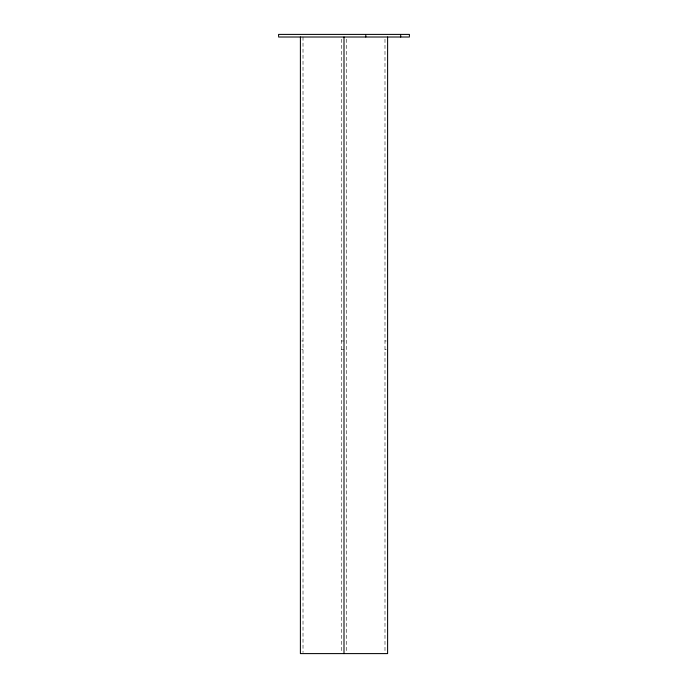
<?xml version="1.0" encoding="UTF-8"?>
<svg xmlns="http://www.w3.org/2000/svg" width="688" height="688" viewBox="0 0 688 688"><rect width="100%" height="100%" fill="white"/><g stroke="black" fill="none" stroke-linecap="round" stroke-linejoin="round"><path stroke-width="0.52" stroke-dasharray="3.44 2.58" d="M341.386 349.65L344 349.642M301.705 340.973L303.012 340.973M344 340.973L341.386 340.973M384.988 349.642L386.295 349.642M384.988 340.956L386.295 340.973M301.705 349.642L303.012 349.659M384.988 39.164L384.988 653.6M346.614 39.164L346.614 652.525M341.386 39.164L341.386 652.525M303.012 37.014L303.012 652.525"/><path stroke-width="1.03" d="M278.588 37.014L409.412 37.014M409.412 36.146L409.412 34.4L278.588 34.4L278.588 36.146M400.691 35.269L400.691 37.014M387.602 37.014L387.602 653.6L300.398 653.6L300.398 37.014M365.801 35.269L365.801 37.014M344 37.014L344 653.6"/></g></svg>
